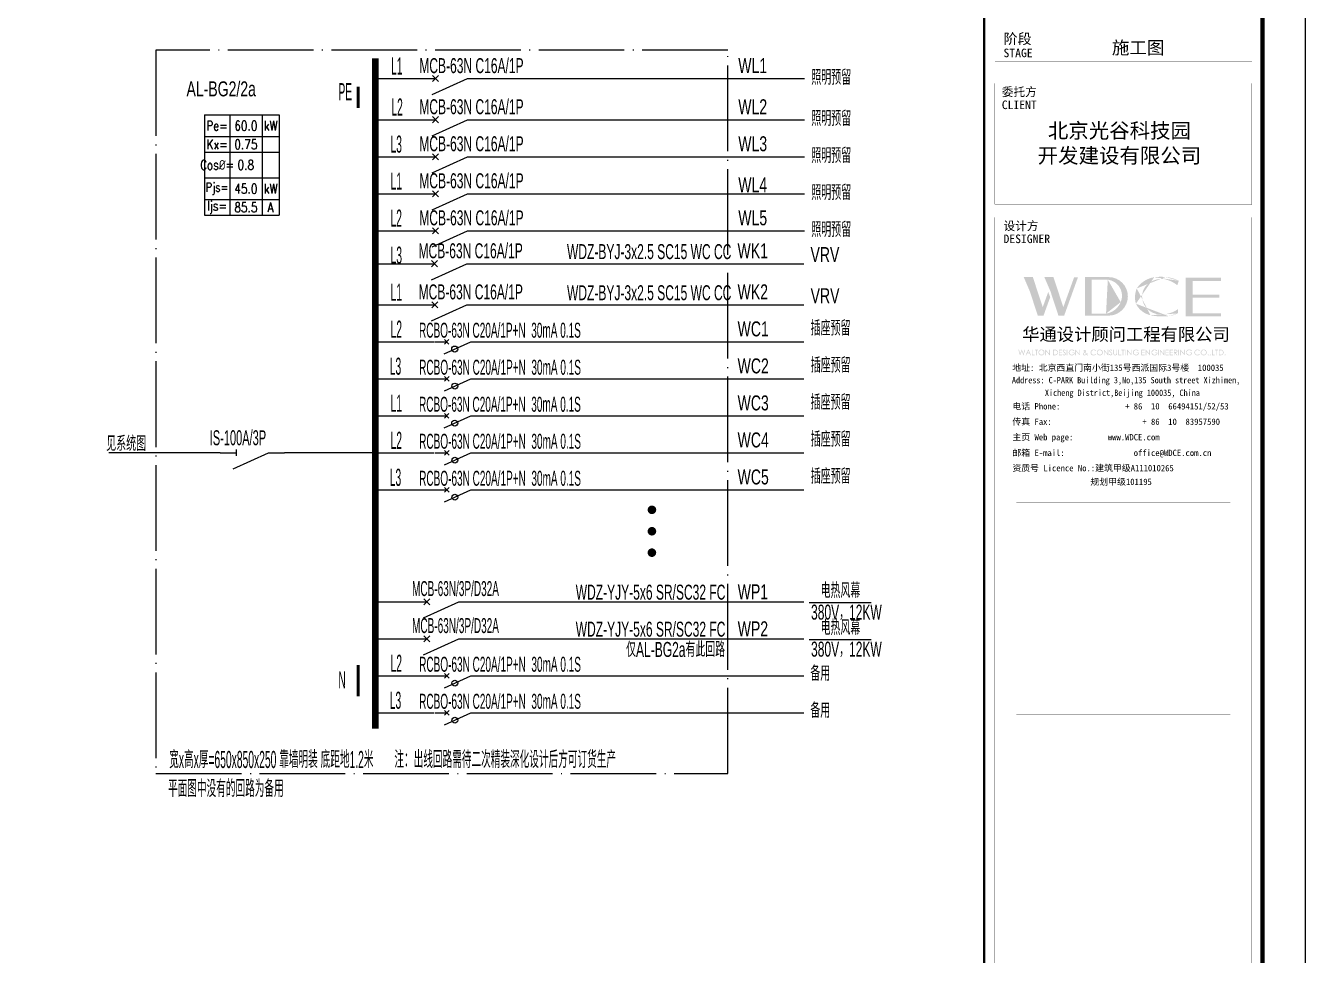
# Model space of a CAD drawing. Extents: x -292644 to 263613, y -713695 to 491457.
# Drawn here: x 176694 to 206579, y -236743 to -215043 of the extents above; entities that cross this region are included whole.
import ezdxf
from ezdxf.enums import TextEntityAlignment as Align

# ---------------------------------------------------------------- set-up
doc = ezdxf.new("R2010")
doc.units = 0
doc.header["$LTSCALE"] = 1000
doc.header["$MEASUREMENT"] = 0
doc.linetypes.add('CONTINOUS', pattern=[0])
doc.linetypes.add('DOTE', pattern=[2.42, 2, -0.2, 0.02, -0.2])
doc.layers.get('0').update_dxf_attribs({"linetype": 'CONTINUOUS'})
doc.layers.get('Defpoints').update_dxf_attribs({"linetype": 'CONTINUOUS'})
for name, color, linetype in [('D-TEXT', 7, 'CONTINUOUS'), ('DQ', 7, 'CONTINOUS'), ('ELEMENT', 3, 'CONTINUOUS'), ('SHEET_LINE', 6, 'CONTINUOUS'), ('SHEET_TEXT', 7, 'CONTINUOUS'), ('SIG_TEXT', 7, 'CONTINUOUS'), ('TEL_TEXT', 3, 'CONTINUOUS'), ('TEL_TITLE', 7, 'CONTINUOUS'), ('TERM', 2, 'CONTINUOUS'), ('WIRE-照明', 1, 'CONTINUOUS'), ('字', 7, 'CONTINUOUS')]:
    doc.layers.add(name, color=color, linetype=linetype)
doc.styles.add('_COMPLEX', font='ros.shx', dxfattribs={"width": 0.6, "bigfont": 'jd.shx'})
doc.styles.add('_HZTXT', font='ROS', dxfattribs={"width": 0.8, "bigfont": 'JD'})
doc.styles.add('_TEL_DIM', font='SIMPLEX', dxfattribs={"width": 0.8, "height": 3.5, "bigfont": 'HZTXT'})
doc.styles.add('B', font='ros.shx', dxfattribs={"width": 0.8, "bigfont": 'jd.shx'})
doc.styles.add('DIM_FONT', font='SIMPLEX', dxfattribs={"width": 0.7, "bigfont": 'GBCBIG'})
doc.styles.get("Standard").update_dxf_attribs({"font": 'gbenor.shx', "bigfont": 'gbcbig.shx'})
doc.styles.add('华文细黑', font='STXIHEI.TTF')

# ---------------------------------------------------------------- blocks, each defined once
blk = doc.blocks.new('A$C69861949')
at = {"ltscale": 0.001}
h = blk.add_hatch(color=1, dxfattribs=at)
edge = h.paths.add_edge_path()
edge.add_line((6.19, 4.5), (5.72, 5.69))
edge.add_line((5.72, 5.69), (4.44, 2.16))
edge.add_line((4.44, 2.16), (2.13, 9.19))
edge.add_line((2.13, 9.19), (0, 9.19))
edge.add_arc((-16.38, 0.19), 18.69, 17.5872, 28.7762, ccw=False)
edge.add_line((1.43, 5.84), (3.29, 0.2))
edge.add_line((3.29, 0.2), (4.63, 0.2))
edge.add_line((4.63, 0.2), (6.19, 4.5))
h = blk.add_hatch(color=256, dxfattribs=at)
edge = h.paths.add_edge_path()
edge.add_line((12.68, 9.16), (11.78, 9.16))
edge.add_line((11.78, 9.16), (9.25, 2.16))
edge.add_line((9.25, 2.16), (6.94, 9.19))
edge.add_line((6.94, 9.19), (4.81, 9.19))
edge.add_arc((-11.57, 0.19), 18.69, 17.5872, 28.7762, ccw=False)
edge.add_line((6.25, 5.84), (8.1, 0.2))
edge.add_line((8.1, 0.2), (9.45, 0.2))
edge.add_line((9.45, 0.2), (12.68, 9.16))
h = blk.add_hatch(color=256, dxfattribs=at)
edge = h.paths.add_edge_path(flags=16)
edge.add_line((15.83, 8.57), (19.63, 8.57))
edge.add_arc((19.17, 4.82), 3.78, -23.1418, 82.9442, ccw=False)
edge.add_arc((18.56, 5.02), 4.42, 278.685, 337.5263, ccw=False)
edge.add_line((19.22, 0.65), (15.83, 0.65))
edge.add_line((15.83, 0.65), (15.83, 8.57))
edge = h.paths.add_edge_path()
edge.add_line((19.82, 9.18), (14.31, 9.18))
edge.add_line((14.31, 9.18), (14.31, 0.18))
edge.add_line((14.31, 0.18), (19.82, 0.18))
edge.add_arc((19.82, 4.68), 4.5, 270, 450)
h = blk.add_hatch(color=256, dxfattribs=at)
edge = h.paths.add_edge_path()
edge.add_arc((32.12, 5.29), 4.85, 246.0393, 272.6902)
edge.add_arc((32.04, 6.93), 6.49, 272.7072, 286.0208)
edge.add_arc((32.38, 6.77), 6.25, 283.4194, 305.53)
edge.add_line((36.01, 1.68), (36.01, 0.69))
edge.add_arc((32.99, 7.2), 7.17, 276.4266, 294.9218, ccw=False)
edge.add_arc((32.35, 12.88), 12.89, 257.7178, 276.4266, ccw=False)
edge.add_arc((30.66, 5.12), 4.95, 205.7856, 257.7178, ccw=False)
edge.add_arc((31.4, 4.47), 5.41, 157.6279, 196.1138, ccw=False)
edge.add_arc((31.4, 3.21), 6.01, 98.7561, 146.4478, ccw=False)
edge.add_arc((31.98, -1.34), 10.59, 83.9971, 98.116, ccw=False)
edge.add_arc((32.42, 0.85), 8.38, 63.158, 85.4353, ccw=False)
edge.add_line((36.21, 8.32), (35.86, 7.28))
edge.add_arc((31.06, 1.12), 7.81, 52.0262, 73.2155)
edge.add_arc((32.2, 4.92), 3.84, 73.2155, 96.604)
edge.add_arc((32.39, 3.31), 5.47, 96.604, 125.55)
edge.add_arc((31.35, 4.76), 3.68, 125.55, 164.03)
edge.add_arc((31.71, 4.66), 4.06, 164.03, 213.6257)
edge.add_arc((31.98, 4.83), 4.37, 213.6257, 245.272)
blk.add_hatch(color=256, dxfattribs=at).paths.add_polyline_path([(45.65, 5.06), (39.44, 5.06), (39.44, 8.3), (46.09, 8.3), (46.09, 9.01), (37.82, 9.01), (37.82, 0), (46.09, 0), (46.09, 0.7), (39.44, 0.7), (39.44, 4.41), (45.65, 4.41)])
blk = doc.blocks.new('A$C51FB5BAD')
at = {"layer": 'SHEET_TEXT'}
h = blk.add_hatch(color=256, dxfattribs=at)
h.paths.add_polyline_path([(-886, -18950), (-883, -18943), (-875, -18940), (-867, -18943), (-864, -18950), (-867, -18958), (-875, -18961), (-883, -18958)])
h.paths.add_polyline_path([(-994, -18829), (-1021, -18829), (-1021, -18959), (-980, -18959), (-972, -18959), (-959, -18957), (-949, -18955), (-941, -18951), (-1009, -18947), (-1009, -18842), (-999, -18842), (-943, -18838), (-954, -18833), (-959, -18832), (-968, -18830), (-980, -18829)])
h.paths.add_polyline_path([(-943, -18838), (-999, -18842), (-997, -18842), (-984, -18842), (-973, -18843), (-964, -18844), (-963, -18844), (-952, -18848), (-943, -18854), (-943, -18854), (-935, -18862), (-930, -18872), (-929, -18874), (-926, -18884), (-925, -18896), (-925, -18896), (-926, -18908), (-929, -18918), (-934, -18927), (-941, -18935), (-949, -18941), (-959, -18944), (-960, -18944), (-968, -18946), (-980, -18946), (-994, -18947), (-1009, -18947), (-941, -18951), (-933, -18946), (-926, -18938), (-919, -18929), (-919, -18928), (-915, -18918), (-913, -18907), (-912, -18896), (-912, -18889), (-914, -18878), (-917, -18868), (-918, -18864), (-924, -18854), (-931, -18846), (-934, -18844)])
h.paths.add_polyline_path([(-1040, -18829), (-1111, -18829), (-1111, -18842), (-1082, -18842), (-1082, -18959), (-1069, -18959), (-1069, -18842), (-1040, -18842)])
h.paths.add_polyline_path([(-1168, -18829), (-1181, -18829), (-1181, -18959), (-1118, -18959), (-1118, -18946), (-1168, -18946)])
h.paths.add_polyline_path([(-1221, -18935), (-1209, -18941), (-1227, -18974), (-1236, -18970)])
h.paths.add_polyline_path([(-1281, -18950), (-1277, -18943), (-1270, -18940), (-1262, -18943), (-1259, -18950), (-1262, -18958), (-1270, -18961), (-1277, -18958)])
h.paths.add_polyline_path([(-1377, -18826), (-1378, -18826), (-1390, -18827), (-1400, -18830), (-1410, -18835), (-1412, -18836), (-1376, -18838), (-1365, -18839), (-1355, -18842), (-1346, -18848), (-1337, -18855), (-1330, -18863), (-1325, -18872), (-1322, -18883), (-1321, -18894), (-1321, -18894), (-1322, -18906), (-1325, -18916), (-1330, -18925), (-1337, -18934), (-1345, -18941), (-1354, -18946), (-1365, -18949), (-1376, -18949), (-1339, -18952), (-1330, -18945), (-1323, -18938), (-1316, -18928), (-1315, -18926), (-1311, -18916), (-1308, -18905), (-1307, -18894), (-1307, -18891), (-1309, -18880), (-1312, -18870), (-1316, -18860), (-1318, -18857), (-1324, -18849), (-1332, -18841), (-1341, -18835), (-1344, -18833), (-1354, -18829), (-1365, -18827)])
h.paths.add_polyline_path([(-1412, -18836), (-1421, -18843), (-1429, -18851), (-1435, -18860), (-1436, -18862), (-1441, -18873), (-1443, -18883), (-1444, -18895), (-1444, -18897), (-1443, -18908), (-1440, -18919), (-1435, -18929), (-1434, -18930), (-1427, -18939), (-1419, -18947), (-1410, -18953), (-1407, -18954), (-1397, -18959), (-1387, -18961), (-1375, -18962), (-1373, -18962), (-1362, -18961), (-1351, -18958), (-1341, -18953), (-1339, -18952), (-1376, -18949), (-1386, -18949), (-1396, -18946), (-1406, -18941), (-1414, -18933), (-1421, -18925), (-1426, -18916), (-1429, -18906), (-1431, -18895), (-1431, -18894), (-1429, -18883), (-1426, -18873), (-1422, -18863), (-1415, -18855), (-1407, -18848), (-1398, -18843), (-1387, -18840), (-1376, -18838)])
h.paths.add_polyline_path([(-1521, -18826), (-1525, -18826), (-1536, -18827), (-1547, -18830), (-1557, -18835), (-1559, -18836), (-1521, -18838), (-1511, -18839), (-1500, -18842), (-1491, -18846), (-1482, -18853), (-1474, -18861), (-1464, -18853), (-1471, -18846), (-1479, -18839), (-1489, -18833), (-1499, -18829), (-1510, -18827)])
h.paths.add_polyline_path([(-1559, -18836), (-1568, -18842), (-1576, -18850), (-1582, -18859), (-1583, -18861), (-1588, -18871), (-1590, -18882), (-1591, -18893), (-1590, -18905), (-1588, -18915), (-1584, -18925), (-1579, -18934), (-1571, -18943), (-1571, -18943), (-1563, -18950), (-1520, -18950), (-1521, -18950), (-1533, -18949), (-1543, -18946), (-1553, -18941), (-1561, -18934), (-1561, -18934), (-1568, -18925), (-1574, -18916), (-1576, -18906), (-1577, -18894), (-1577, -18894), (-1576, -18883), (-1573, -18873), (-1568, -18863), (-1561, -18855), (-1560, -18855), (-1552, -18848), (-1542, -18843), (-1532, -18840), (-1521, -18838)])
h.paths.add_polyline_path([(-1474, -18929), (-1481, -18935), (-1489, -18941), (-1499, -18946), (-1509, -18949), (-1520, -18950), (-1563, -18950), (-1554, -18955), (-1544, -18959), (-1533, -18961), (-1521, -18962), (-1510, -18961), (-1499, -18959), (-1489, -18955), (-1481, -18951), (-1472, -18945), (-1464, -18936)])
h.paths.add_polyline_path([(-1713, -18826), (-1715, -18826), (-1727, -18827), (-1737, -18829), (-1747, -18833), (-1756, -18839), (-1764, -18846), (-1770, -18853), (-1776, -18862), (-1781, -18872), (-1783, -18883), (-1784, -18894), (-1784, -18903), (-1781, -18914), (-1777, -18924), (-1771, -18933), (-1764, -18942), (-1761, -18944), (-1753, -18951), (-1711, -18950), (-1714, -18950), (-1725, -18948), (-1735, -18945), (-1745, -18940), (-1753, -18933), (-1754, -18933), (-1761, -18924), (-1766, -18914), (-1769, -18904), (-1770, -18893), (-1770, -18887), (-1768, -18876), (-1763, -18866), (-1759, -18860), (-1751, -18852), (-1741, -18846), (-1734, -18843), (-1723, -18840), (-1712, -18839), (-1672, -18837), (-1681, -18832), (-1692, -18829), (-1702, -18827)])
h.paths.add_polyline_path([(-1672, -18837), (-1712, -18839), (-1709, -18839), (-1698, -18841), (-1687, -18844), (-1681, -18847), (-1672, -18853), (-1663, -18860), (-1654, -18851), (-1654, -18851), (-1663, -18843)])
h.paths.add_polyline_path([(-1646, -18897), (-1702, -18897), (-1702, -18909), (-1660, -18909), (-1661, -18911), (-1664, -18922), (-1669, -18931), (-1677, -18939), (-1679, -18941), (-1689, -18946), (-1699, -18949), (-1711, -18950), (-1753, -18951), (-1744, -18956), (-1734, -18959), (-1723, -18961), (-1711, -18962), (-1703, -18962), (-1692, -18960), (-1681, -18957), (-1672, -18951), (-1664, -18945), (-1659, -18938), (-1653, -18930), (-1649, -18920), (-1647, -18909)])
h.paths.add_polyline_path([(-1918, -18829), (-1908, -18861), (-1822, -18959), (-1832, -18929)])
h.paths.add_polyline_path([(-1918, -18829), (-1921, -18829), (-1921, -18959), (-1908, -18959), (-1908, -18861)])
h.paths.add_polyline_path([(-1819, -18829), (-1832, -18829), (-1832, -18929), (-1822, -18959), (-1819, -18959)])
h.paths.add_polyline_path([(-1964, -18829), (-1951, -18829), (-1951, -18959), (-1964, -18959)])
h.paths.add_polyline_path([(-2045, -18829), (-2071, -18829), (-2071, -18959), (-2058, -18959), (-2058, -18899), (-2051, -18899), (-2020, -18898), (-2010, -18895), (-2002, -18890), (-2058, -18886), (-2058, -18842), (-2035, -18842), (-2002, -18837), (-2005, -18835), (-2016, -18831), (-2021, -18830), (-2031, -18829)])
h.paths.add_polyline_path([(-2002, -18837), (-2035, -18842), (-2032, -18842), (-2020, -18843), (-2011, -18847), (-2006, -18853), (-2004, -18864), (-2005, -18873), (-2011, -18881), (-2013, -18882), (-2023, -18885), (-2036, -18886), (-2058, -18886), (-2002, -18890), (-1996, -18884), (-1991, -18875), (-1990, -18864), (-1990, -18859), (-1993, -18849), (-1995, -18846)])
h.paths.add_polyline_path([(-2020, -18898), (-2051, -18899), (-2035, -18899), (-2032, -18899)], flags=17)
h.paths.add_polyline_path([(-2051, -18899), (-2004, -18959), (-1988, -18959), (-2035, -18899)])
h.paths.add_polyline_path([(-2094, -18829), (-2169, -18829), (-2169, -18959), (-2095, -18959), (-2095, -18946), (-2156, -18946), (-2156, -18895), (-2095, -18895), (-2095, -18882), (-2156, -18882), (-2156, -18842), (-2094, -18842)])
h.paths.add_polyline_path([(-2191, -18829), (-2265, -18829), (-2265, -18959), (-2192, -18959), (-2192, -18946), (-2252, -18946), (-2252, -18895), (-2192, -18895), (-2192, -18882), (-2252, -18882), (-2252, -18842), (-2191, -18842)])
h.paths.add_polyline_path([(-2396, -18829), (-2386, -18861), (-2300, -18959), (-2310, -18929)])
h.paths.add_polyline_path([(-2396, -18829), (-2399, -18829), (-2399, -18959), (-2386, -18959), (-2386, -18861)])
h.paths.add_polyline_path([(-2297, -18829), (-2310, -18829), (-2310, -18929), (-2300, -18959), (-2297, -18959)])
h.paths.add_polyline_path([(-2442, -18829), (-2429, -18829), (-2429, -18959), (-2442, -18959)])
h.paths.add_polyline_path([(-2523, -18826), (-2525, -18826), (-2536, -18827), (-2547, -18829), (-2557, -18833), (-2566, -18839), (-2574, -18846), (-2580, -18853), (-2586, -18862), (-2590, -18872), (-2593, -18883), (-2594, -18894), (-2593, -18903), (-2591, -18914), (-2587, -18924), (-2581, -18933), (-2574, -18942), (-2571, -18944), (-2563, -18951), (-2520, -18950), (-2524, -18950), (-2535, -18948), (-2545, -18945), (-2554, -18940), (-2563, -18933), (-2563, -18933), (-2571, -18924), (-2576, -18914), (-2579, -18904), (-2580, -18893), (-2580, -18887), (-2577, -18876), (-2572, -18866), (-2568, -18860), (-2560, -18852), (-2551, -18846), (-2544, -18843), (-2533, -18840), (-2522, -18839), (-2482, -18837), (-2491, -18832), (-2501, -18829), (-2512, -18827)])
h.paths.add_polyline_path([(-2482, -18837), (-2522, -18839), (-2519, -18839), (-2508, -18841), (-2497, -18844), (-2491, -18847), (-2482, -18853), (-2473, -18860), (-2463, -18851), (-2463, -18851), (-2472, -18843)])
h.paths.add_polyline_path([(-2455, -18897), (-2511, -18897), (-2511, -18909), (-2470, -18909), (-2470, -18911), (-2474, -18922), (-2479, -18931), (-2487, -18939), (-2489, -18941), (-2498, -18946), (-2509, -18949), (-2520, -18950), (-2563, -18951), (-2554, -18956), (-2544, -18959), (-2533, -18961), (-2521, -18962), (-2513, -18962), (-2501, -18960), (-2491, -18957), (-2482, -18951), (-2474, -18945), (-2468, -18938), (-2463, -18930), (-2459, -18920), (-2456, -18909)])
h.paths.add_polyline_path([(-2728, -18829), (-2718, -18861), (-2632, -18959), (-2642, -18929)])
h.paths.add_polyline_path([(-2728, -18829), (-2731, -18829), (-2731, -18959), (-2718, -18959), (-2718, -18861)])
h.paths.add_polyline_path([(-2629, -18829), (-2642, -18829), (-2642, -18929), (-2632, -18959), (-2629, -18959)])
h.paths.add_polyline_path([(-2753, -18829), (-2828, -18829), (-2828, -18959), (-2754, -18959), (-2754, -18946), (-2815, -18946), (-2815, -18895), (-2754, -18895), (-2754, -18882), (-2815, -18882), (-2815, -18842), (-2753, -18842)])
h.paths.add_polyline_path([(-2956, -18826), (-2958, -18826), (-2969, -18827), (-2980, -18829), (-2990, -18833), (-2999, -18839), (-3007, -18846), (-3013, -18853), (-3019, -18862), (-3023, -18872), (-3026, -18883), (-3027, -18894), (-3026, -18903), (-3024, -18914), (-3020, -18924), (-3014, -18933), (-3007, -18942), (-3004, -18944), (-2996, -18951), (-2953, -18950), (-2957, -18950), (-2968, -18948), (-2978, -18945), (-2988, -18940), (-2996, -18933), (-2996, -18933), (-3004, -18924), (-3009, -18914), (-3012, -18904), (-3013, -18893), (-3013, -18887), (-3010, -18876), (-3005, -18866), (-3001, -18860), (-2994, -18852), (-2984, -18846), (-2977, -18843), (-2966, -18840), (-2955, -18839), (-2915, -18837), (-2924, -18832), (-2934, -18829), (-2945, -18827)])
h.paths.add_polyline_path([(-2915, -18837), (-2955, -18839), (-2952, -18839), (-2941, -18841), (-2930, -18844), (-2924, -18847), (-2915, -18853), (-2906, -18860), (-2896, -18851), (-2897, -18851), (-2905, -18843)])
h.paths.add_polyline_path([(-2888, -18897), (-2945, -18897), (-2945, -18909), (-2903, -18909), (-2903, -18911), (-2907, -18922), (-2912, -18931), (-2920, -18939), (-2922, -18941), (-2932, -18946), (-2942, -18949), (-2953, -18950), (-2996, -18951), (-2987, -18956), (-2977, -18959), (-2966, -18961), (-2954, -18962), (-2946, -18962), (-2934, -18960), (-2924, -18957), (-2915, -18951), (-2907, -18945), (-2901, -18938), (-2896, -18930), (-2892, -18920), (-2889, -18909)])
h.paths.add_polyline_path([(-3161, -18829), (-3151, -18861), (-3065, -18959), (-3075, -18929)])
h.paths.add_polyline_path([(-3161, -18829), (-3164, -18829), (-3164, -18959), (-3151, -18959), (-3151, -18861)])
h.paths.add_polyline_path([(-3062, -18829), (-3075, -18829), (-3075, -18929), (-3065, -18959), (-3062, -18959)])
h.paths.add_polyline_path([(-3207, -18829), (-3194, -18829), (-3194, -18959), (-3207, -18959)])
h.paths.add_polyline_path([(-3224, -18829), (-3295, -18829), (-3295, -18842), (-3266, -18842), (-3266, -18959), (-3253, -18959), (-3253, -18842), (-3224, -18842)])
h.paths.add_polyline_path([(-3352, -18829), (-3365, -18829), (-3365, -18959), (-3302, -18959), (-3302, -18946), (-3352, -18946)])
h.paths.add_polyline_path([(-3398, -18829), (-3410, -18829), (-3410, -18907), (-3411, -18919), (-3412, -18928), (-3412, -18929), (-3417, -18939), (-3418, -18940), (-3427, -18947), (-3429, -18948), (-3440, -18950), (-3468, -18953), (-3459, -18959), (-3450, -18961), (-3439, -18962), (-3436, -18962), (-3425, -18960), (-3415, -18955), (-3415, -18955), (-3407, -18947), (-3401, -18938), (-3400, -18931), (-3398, -18921), (-3398, -18907)])
h.paths.add_polyline_path([(-3470, -18829), (-3483, -18829), (-3483, -18907), (-3483, -18914), (-3482, -18926), (-3481, -18935), (-3479, -18939), (-3473, -18949), (-3468, -18953), (-3440, -18950), (-3444, -18950), (-3455, -18946), (-3457, -18945), (-3465, -18937), (-3466, -18936), (-3470, -18926), (-3470, -18920), (-3470, -18907)])
h.paths.add_polyline_path([(-3547, -18826), (-3550, -18826), (-3561, -18829), (-3570, -18835), (-3571, -18836), (-3577, -18845), (-3579, -18856), (-3579, -18857), (-3576, -18868), (-3576, -18870), (-3569, -18879), (-3569, -18879), (-3562, -18885), (-3552, -18894), (-3546, -18898), (-3537, -18906), (-3531, -18912), (-3528, -18917), (-3525, -18927), (-3526, -18934), (-3532, -18943), (-3538, -18947), (-3549, -18949), (-3575, -18951), (-3567, -18957), (-3558, -18961), (-3547, -18962), (-3541, -18962), (-3531, -18958), (-3522, -18952), (-3518, -18947), (-3513, -18938), (-3511, -18927), (-3513, -18917), (-3518, -18907), (-3523, -18901), (-3530, -18894), (-3540, -18886), (-3545, -18882), (-3555, -18874), (-3561, -18868), (-3562, -18866), (-3565, -18856), (-3565, -18853), (-3560, -18844), (-3558, -18842), (-3548, -18839), (-3521, -18838), (-3529, -18831), (-3536, -18828)])
h.paths.add_polyline_path([(-3521, -18838), (-3548, -18839), (-3544, -18840), (-3534, -18844), (-3531, -18846), (-3524, -18855), (-3513, -18847)], flags=17)
h.paths.add_polyline_path([(-3576, -18928), (-3587, -18935), (-3582, -18943), (-3575, -18951), (-3549, -18949), (-3552, -18949), (-3561, -18946), (-3569, -18939)])
h.paths.add_polyline_path([(-3704, -18829), (-3694, -18861), (-3608, -18959), (-3618, -18929)])
h.paths.add_polyline_path([(-3704, -18829), (-3707, -18829), (-3707, -18959), (-3694, -18959), (-3694, -18861)])
h.paths.add_polyline_path([(-3605, -18829), (-3618, -18829), (-3618, -18929), (-3608, -18959), (-3605, -18959)])
h.paths.add_polyline_path([(-3802, -18826), (-3804, -18826), (-3815, -18827), (-3826, -18830), (-3836, -18835), (-3838, -18836), (-3802, -18838), (-3791, -18839), (-3781, -18842), (-3772, -18848), (-3763, -18855), (-3756, -18863), (-3751, -18872), (-3748, -18883), (-3747, -18894), (-3747, -18894), (-3748, -18906), (-3751, -18916), (-3756, -18925), (-3763, -18934), (-3771, -18941), (-3780, -18946), (-3791, -18949), (-3802, -18949), (-3765, -18952), (-3756, -18945), (-3748, -18938), (-3742, -18928), (-3741, -18926), (-3737, -18916), (-3734, -18905), (-3733, -18894), (-3733, -18891), (-3734, -18880), (-3737, -18870), (-3742, -18860), (-3743, -18857), (-3750, -18849), (-3758, -18841), (-3767, -18835), (-3770, -18833), (-3780, -18829), (-3791, -18827)])
h.paths.add_polyline_path([(-3838, -18836), (-3847, -18843), (-3855, -18851), (-3861, -18860), (-3862, -18862), (-3866, -18873), (-3869, -18883), (-3870, -18895), (-3870, -18897), (-3869, -18908), (-3866, -18919), (-3861, -18929), (-3860, -18930), (-3853, -18939), (-3845, -18947), (-3836, -18953), (-3833, -18954), (-3823, -18959), (-3813, -18961), (-3801, -18962), (-3799, -18962), (-3788, -18961), (-3777, -18958), (-3767, -18953), (-3765, -18952), (-3802, -18949), (-3812, -18949), (-3822, -18946), (-3832, -18941), (-3840, -18933), (-3847, -18925), (-3852, -18916), (-3855, -18906), (-3856, -18895), (-3856, -18894), (-3855, -18883), (-3852, -18873), (-3848, -18863), (-3841, -18855), (-3833, -18848), (-3823, -18843), (-3813, -18840), (-3802, -18838)])
h.paths.add_polyline_path([(-3947, -18826), (-3951, -18826), (-3962, -18827), (-3973, -18830), (-3983, -18835), (-3985, -18836), (-3947, -18838), (-3937, -18839), (-3926, -18842), (-3917, -18846), (-3908, -18853), (-3900, -18861), (-3890, -18853), (-3896, -18846), (-3905, -18839), (-3915, -18833), (-3925, -18829), (-3936, -18827)])
h.paths.add_polyline_path([(-3985, -18836), (-3994, -18842), (-4001, -18850), (-4008, -18859), (-4009, -18861), (-4014, -18871), (-4016, -18882), (-4017, -18893), (-4016, -18905), (-4014, -18915), (-4010, -18925), (-4004, -18934), (-3997, -18943), (-3997, -18943), (-3989, -18950), (-3946, -18950), (-3947, -18950), (-3959, -18949), (-3969, -18946), (-3979, -18941), (-3987, -18934), (-3987, -18934), (-3994, -18925), (-3999, -18916), (-4002, -18906), (-4003, -18894), (-4003, -18894), (-4002, -18883), (-3999, -18873), (-3994, -18863), (-3987, -18855), (-3986, -18855), (-3978, -18848), (-3968, -18843), (-3958, -18840), (-3947, -18838)])
h.paths.add_polyline_path([(-3900, -18929), (-3907, -18935), (-3915, -18941), (-3925, -18946), (-3935, -18949), (-3946, -18950), (-3989, -18950), (-3980, -18955), (-3969, -18959), (-3959, -18961), (-3947, -18962), (-3936, -18961), (-3925, -18959), (-3915, -18955), (-3907, -18951), (-3898, -18945), (-3890, -18936)])
h.paths.add_polyline_path([(-4149, -18834), (-4150, -18834), (-4161, -18836), (-4170, -18840), (-4176, -18847), (-4179, -18857), (-4179, -18859), (-4175, -18870), (-4175, -18870), (-4170, -18878), (-4162, -18888), (-4170, -18894), (-4153, -18898), (-4120, -18933), (-4124, -18935), (-4134, -18942), (-4142, -18946), (-4148, -18948), (-4158, -18950), (-4184, -18954), (-4181, -18956), (-4171, -18961), (-4160, -18962), (-4160, -18962), (-4148, -18961), (-4138, -18958), (-4132, -18955), (-4122, -18949), (-4111, -18942), (-4094, -18940), (-4101, -18933), (-4095, -18928), (-4111, -18924), (-4144, -18890), (-4140, -18887), (-4152, -18881), (-4156, -18875), (-4163, -18865), (-4166, -18858), (-4161, -18849), (-4160, -18849), (-4150, -18846), (-4129, -18841), (-4129, -18841), (-4138, -18836)])
h.paths.add_polyline_path([(-4129, -18841), (-4150, -18846), (-4149, -18846), (-4139, -18849), (-4134, -18857), (-4135, -18863), (-4141, -18871), (-4152, -18881), (-4140, -18887), (-4131, -18879), (-4125, -18871), (-4123, -18868), (-4121, -18857), (-4122, -18850)], flags=17)
h.paths.add_polyline_path([(-4170, -18894), (-4178, -18902), (-4185, -18910), (-4186, -18912), (-4191, -18922), (-4193, -18932), (-4193, -18934), (-4190, -18945), (-4184, -18954), (-4158, -18950), (-4164, -18949), (-4174, -18944), (-4176, -18941), (-4180, -18931), (-4180, -18928), (-4175, -18918), (-4172, -18914), (-4164, -18907), (-4153, -18898)])
h.paths.add_polyline_path([(-4095, -18911), (-4101, -18916), (-4111, -18924), (-4095, -18928), (-4086, -18920)])
h.paths.add_polyline_path([(-4094, -18940), (-4111, -18942), (-4095, -18959), (-4077, -18959), (-4078, -18957), (-4087, -18948)])
h.paths.add_polyline_path([(-4369, -18829), (-4358, -18861), (-4273, -18959), (-4283, -18929)])
h.paths.add_polyline_path([(-4369, -18829), (-4372, -18829), (-4372, -18959), (-4358, -18959), (-4358, -18861)])
h.paths.add_polyline_path([(-4270, -18829), (-4283, -18829), (-4283, -18929), (-4273, -18959), (-4270, -18959)])
h.paths.add_polyline_path([(-4454, -18826), (-4456, -18826), (-4468, -18827), (-4479, -18829), (-4489, -18833), (-4497, -18839), (-4506, -18846), (-4512, -18853), (-4518, -18862), (-4522, -18872), (-4525, -18883), (-4526, -18894), (-4525, -18903), (-4523, -18914), (-4518, -18924), (-4513, -18933), (-4505, -18942), (-4503, -18944), (-4495, -18951), (-4452, -18950), (-4456, -18950), (-4467, -18948), (-4477, -18945), (-4486, -18940), (-4495, -18933), (-4495, -18933), (-4502, -18924), (-4508, -18914), (-4511, -18904), (-4512, -18893), (-4511, -18887), (-4509, -18876), (-4504, -18866), (-4500, -18860), (-4492, -18852), (-4483, -18846), (-4475, -18843), (-4465, -18840), (-4454, -18839), (-4413, -18837), (-4423, -18832), (-4433, -18829), (-4443, -18827)])
h.paths.add_polyline_path([(-4413, -18837), (-4454, -18839), (-4450, -18839), (-4440, -18841), (-4429, -18844), (-4423, -18847), (-4414, -18853), (-4405, -18860), (-4395, -18851), (-4395, -18851), (-4404, -18843)])
h.paths.add_polyline_path([(-4387, -18897), (-4443, -18897), (-4443, -18909), (-4402, -18909), (-4402, -18911), (-4405, -18922), (-4411, -18931), (-4419, -18939), (-4421, -18941), (-4430, -18946), (-4440, -18949), (-4452, -18950), (-4495, -18951), (-4486, -18956), (-4475, -18959), (-4464, -18961), (-4452, -18962), (-4444, -18962), (-4433, -18960), (-4423, -18957), (-4414, -18951), (-4406, -18945), (-4400, -18938), (-4395, -18930), (-4391, -18920), (-4388, -18909)])
h.paths.add_polyline_path([(-4572, -18829), (-4559, -18829), (-4559, -18959), (-4572, -18959)])
h.paths.add_polyline_path([(-4634, -18826), (-4637, -18826), (-4647, -18829), (-4656, -18835), (-4658, -18836), (-4663, -18845), (-4665, -18856), (-4665, -18857), (-4663, -18868), (-4662, -18870), (-4656, -18879), (-4656, -18879), (-4649, -18885), (-4638, -18894), (-4633, -18898), (-4624, -18906), (-4618, -18912), (-4614, -18917), (-4612, -18927), (-4613, -18934), (-4618, -18943), (-4625, -18947), (-4636, -18949), (-4661, -18951), (-4653, -18957), (-4644, -18961), (-4634, -18962), (-4627, -18962), (-4617, -18958), (-4608, -18952), (-4604, -18947), (-4599, -18938), (-4597, -18927), (-4599, -18917), (-4605, -18907), (-4609, -18901), (-4617, -18894), (-4627, -18886), (-4632, -18882), (-4642, -18874), (-4647, -18868), (-4649, -18866), (-4652, -18856), (-4652, -18853), (-4647, -18844), (-4645, -18842), (-4634, -18839), (-4607, -18838), (-4615, -18831), (-4623, -18828)])
h.paths.add_polyline_path([(-4607, -18838), (-4634, -18839), (-4631, -18840), (-4621, -18844), (-4618, -18846), (-4610, -18855), (-4600, -18847)], flags=17)
h.paths.add_polyline_path([(-4662, -18928), (-4673, -18935), (-4669, -18943), (-4661, -18951), (-4636, -18949), (-4639, -18949), (-4647, -18946), (-4655, -18939)])
h.paths.add_polyline_path([(-4682, -18829), (-4757, -18829), (-4757, -18959), (-4683, -18959), (-4683, -18946), (-4744, -18946), (-4744, -18895), (-4683, -18895), (-4683, -18882), (-4744, -18882), (-4744, -18842), (-4682, -18842)])
h.paths.add_polyline_path([(-4864, -18829), (-4891, -18829), (-4891, -18959), (-4850, -18959), (-4842, -18959), (-4830, -18957), (-4820, -18955), (-4811, -18951), (-4879, -18947), (-4879, -18842), (-4870, -18842), (-4813, -18838), (-4824, -18833), (-4829, -18832), (-4839, -18830), (-4850, -18829)])
h.paths.add_polyline_path([(-4813, -18838), (-4870, -18842), (-4867, -18842), (-4854, -18842), (-4843, -18843), (-4834, -18844), (-4833, -18844), (-4823, -18848), (-4813, -18854), (-4813, -18854), (-4805, -18862), (-4800, -18872), (-4799, -18874), (-4796, -18884), (-4795, -18896), (-4795, -18896), (-4796, -18908), (-4799, -18918), (-4804, -18927), (-4811, -18935), (-4819, -18941), (-4830, -18944), (-4830, -18944), (-4839, -18946), (-4850, -18946), (-4864, -18947), (-4879, -18947), (-4811, -18951), (-4804, -18946), (-4796, -18938), (-4790, -18929), (-4789, -18928), (-4785, -18918), (-4783, -18907), (-4782, -18896), (-4782, -18889), (-4784, -18878), (-4787, -18868), (-4789, -18864), (-4794, -18854), (-4801, -18846), (-4804, -18844)])
h.paths.add_polyline_path([(-5067, -18829), (-5057, -18861), (-4971, -18959), (-4981, -18929)])
h.paths.add_polyline_path([(-5067, -18829), (-5070, -18829), (-5070, -18959), (-5057, -18959), (-5057, -18861)])
h.paths.add_polyline_path([(-4968, -18829), (-4981, -18829), (-4981, -18929), (-4971, -18959), (-4968, -18959)])
h.paths.add_polyline_path([(-5165, -18826), (-5167, -18826), (-5178, -18827), (-5189, -18830), (-5199, -18835), (-5201, -18836), (-5165, -18838), (-5154, -18839), (-5144, -18842), (-5134, -18848), (-5125, -18855), (-5119, -18863), (-5114, -18872), (-5110, -18883), (-5109, -18894), (-5109, -18894), (-5110, -18906), (-5114, -18916), (-5118, -18925), (-5125, -18934), (-5133, -18941), (-5143, -18946), (-5153, -18949), (-5165, -18949), (-5128, -18952), (-5119, -18945), (-5111, -18938), (-5105, -18928), (-5104, -18926), (-5099, -18916), (-5097, -18905), (-5096, -18894), (-5096, -18891), (-5097, -18880), (-5100, -18870), (-5105, -18860), (-5106, -18857), (-5113, -18849), (-5121, -18841), (-5130, -18835), (-5133, -18833), (-5143, -18829), (-5154, -18827)])
h.paths.add_polyline_path([(-5201, -18836), (-5210, -18843), (-5217, -18851), (-5224, -18860), (-5225, -18862), (-5229, -18873), (-5232, -18883), (-5233, -18895), (-5232, -18897), (-5231, -18908), (-5228, -18919), (-5223, -18929), (-5222, -18930), (-5216, -18939), (-5208, -18947), (-5198, -18953), (-5196, -18954), (-5186, -18959), (-5175, -18961), (-5164, -18962), (-5161, -18962), (-5150, -18961), (-5140, -18958), (-5130, -18953), (-5128, -18952), (-5165, -18949), (-5175, -18949), (-5185, -18946), (-5194, -18941), (-5203, -18933), (-5210, -18925), (-5215, -18916), (-5218, -18906), (-5219, -18895), (-5219, -18894), (-5218, -18883), (-5215, -18873), (-5210, -18863), (-5203, -18855), (-5195, -18848), (-5186, -18843), (-5176, -18840), (-5165, -18838)])
h.paths.add_polyline_path([(-5246, -18829), (-5317, -18829), (-5317, -18842), (-5288, -18842), (-5288, -18959), (-5275, -18959), (-5275, -18842), (-5246, -18842)])
h.paths.add_polyline_path([(-5374, -18829), (-5387, -18829), (-5387, -18959), (-5324, -18959), (-5324, -18946), (-5374, -18946)])
h.paths.add_polyline_path([(-5468, -18824), (-5470, -18853), (-5448, -18901), (-5492, -18901), (-5442, -18915), (-5421, -18959), (-5408, -18959)])
h.paths.add_polyline_path([(-5468, -18824), (-5471, -18824), (-5532, -18959), (-5518, -18959), (-5498, -18915), (-5442, -18915), (-5492, -18901), (-5470, -18853)])
h.paths.add_polyline_path([(-5545, -18829), (-5558, -18829), (-5585, -18926), (-5585, -18962), (-5583, -18962)])
h.paths.add_polyline_path([(-5622, -18829), (-5623, -18861), (-5585, -18962), (-5585, -18926)])
h.paths.add_polyline_path([(-5622, -18829), (-5625, -18829), (-5662, -18926), (-5665, -18962), (-5663, -18962), (-5623, -18861)])
h.paths.add_polyline_path([(-5688, -18829), (-5702, -18829), (-5665, -18962), (-5662, -18926)])
at = {"layer": 'SHEET_LINE', "const_width": 50}
blk.add_lwpolyline([(-6500, -57400), (0, -57400), (0, -6150), (-6500, -6150)], close=True, dxfattribs=at)
at = {"layer": 'SHEET_LINE', "const_width": 5}
for points in [[(-6250, -12113), (-250, -12113)], [(-250, -15440), (-250, -12613), (-6250, -12613), (-6250, -15440)], [(-6250, -15440), (-250, -15440)], [(-6250, -15740), (-6250, -33443)], [(-6250, -15740), (-250, -15740)], [(-6250, -33443), (-250, -33443), (-250, -15740)], [(-5750, -22389), (-750, -22389)], [(-5750, -27343), (-750, -27343)], [(-5750, -32740), (-750, -32740)]]:
    blk.add_lwpolyline(points, dxfattribs=at)
at = {"layer": 'SHEET_TEXT', "ltscale": 0.001, "xscale": 100, "yscale": 100, "zscale": 100}
blk.add_blockref('A$C69861949', (-5578, -18053), dxfattribs=at)
at = {"layer": 'SHEET_TEXT', "style": '华文细黑'}
for s, height, p in [('阶段', 240, (-6050, -11453)), ('STAGE', 200, (-6050, -11803)), ('委托方', 200, (-6090, -12714)), ('CLIENT', 200, (-6090, -13014))]:
    blk.add_text(s, height=height, dxfattribs=at).set_placement(p, align=Align.TOP_LEFT)
at = {"layer": 'SHEET_TEXT', "color": 6, "style": '华文细黑'}
for s, p in [('设计方', (-6050, -15842)), ('DESIGNER', (-6050, -16142))]:
    blk.add_text(s, height=200, dxfattribs=at).set_placement(p, align=Align.TOP_LEFT)
at = {"layer": 'SHEET_TEXT', "style": '华文细黑'}
for s, height, p in [('华通设计顾问工程有限公司', 296.23, (-5615, -18619)), ('地址: 北京西直门南小街135号西派国际3号楼  100035', 148.12, (-5844, -19325)), ('电话 Phone:               + 86  10  66494151/52/53', 148.12, (-5842, -20225)), ('传真 Fax:                     + 86  10  83957590', 148.12, (-5842, -20584)), ('主页 Web page:        www.WDCE.com', 148.12, (-5842, -20945)), ('邮箱 E-mail:                office@WDCE.com.cn ', 148.12, (-5842, -21312)), ('资质号 Licence No.:建筑甲级A111010265', 148.12, (-5842, -21667)), ('规划甲级101195', 148.1, (-4020, -21987))]:
    blk.add_text(s, height=height, dxfattribs=at).set_placement(p)
at = {"layer": 'SHEET_TEXT', "style": '华文细黑', "width": 0.9}
for s, p in [('Address: C-PARK Building 3,No,135 South street Xizhimen,', (-5853, -19614)), ('Xicheng District,Beijing 100035, China', (-5083, -19909))]:
    blk.add_text(s, height=148.12, dxfattribs=at).set_placement(p)
at = {"layer": '字', "width": 78154.16, "attachment_point": 5, "style": '华文细黑'}
for s, insert, char_height in [('施工图', (-2906, -11797), 300), ('北京光谷科技园\\P开发建设有限公司', (-3343, -14027), 350)]:
    blk.add_mtext(s, dxfattribs=dict(at, insert=insert, char_height=char_height))
blk = doc.blocks.new('M_M19DXM')
for p, q in [((-0.25, -0.2), (0, -0.75)), ((-0.047, -0.203), (0.047, -0.297)), ((-0.047, -0.297), (0.047, -0.203))]:
    blk.add_line(p, q)
for points in [[(0, 0), (0, -0.25)], [(0, -0.75), (0, -1)]]:
    blk.add_lwpolyline(points)
blk.add_circle((-0.151, -0.417), 0.0615)
at = {"style": 'DIM_FONT', "width": 0.8, "flags": 9}
blk.add_attdef('S', (0.25, -0.5), '', height=0.2, dxfattribs=at)
blk = doc.blocks.new('M_M7')
for p, q in [((-0.25, -0.2), (0, -0.75)), ((-0.047, -0.297), (0.047, -0.203)), ((-0.047, -0.203), (0.047, -0.297))]:
    blk.add_line(p, q)
for points in [[(0, 0), (0, -0.25)], [(0, -0.75), (0, -1)]]:
    blk.add_lwpolyline(points)
at = {"width": 0.8, "flags": 9}
blk.add_attdef('S', (0.25, -0.5), '', height=0.2, dxfattribs=at)
blk = doc.blocks.new('M_M8')
for p, q in [((-0.25, -0.2), (0, -0.75)), ((0.05, -0.25), (-0.05, -0.25))]:
    blk.add_line(p, q)
for points in [[(0, 0), (0, -0.25)], [(0, -0.75), (0, -1)]]:
    blk.add_lwpolyline(points)
at = {"style": 'DIM_FONT', "width": 0.8, "flags": 9}
blk.add_attdef('S', (0.25, -0.5), '', height=0.2, dxfattribs=at)
blk = doc.blocks.new('$TelecSys$00000011')
at = {"const_width": 0.5}
blk.add_lwpolyline([(-0.25, 0, 1), (0.25, 0, 1)], format="xyb", close=True, dxfattribs=at)
blk = doc.blocks.new('*T98')
at = {"layer": 'Defpoints', "color": 8, "linetype": 'ByBlock', "lineweight": 0, "transparency": 16777216}
for p, q in [((0, 0), (1749, 0)), ((0, 0), (0, -2340)), ((593, 0), (593, -2340)), ((1346, 0), (1346, -2340)), ((1749, 0), (1749, -2340)), ((0, -510), (1749, -510)), ((0, -870), (1749, -870)), ((0, -1470), (1749, -1470)), ((0, -1980), (1749, -1980)), ((0, -2340), (1749, -2340))]:
    blk.add_line(p, q, dxfattribs=at)
at = {"color": 0, "transparency": 16777216, "attachment_point": 5, "style": '_TEL_DIM'}
for s, insert, char_height, width in [('Pe=', (297, -255), 225, 593.32), ('60.0', (970, -255), 225, 752.36), ('kW', (1547, -255), 225, 402.96), ('Kx=', (297, -690), 225, 593.32), ('0.75', (970, -690), 225, 752.36), ('Cos{\\fISOCPEUR|b0|i0|c0|p34;%%C}=', (297, -1170), 225, 593.32), ('0.8', (970, -1170), 225, 752.36), ('Pjs=', (297, -1725), 210, 593.32), ('45.0', (970, -1725), 225, 752.36), ('kW', (1547, -1725), 225, 402.96), ('Ijs=', (297, -2160), 225, 593.32), ('85.5', (970, -2160), 225, 752.36), ('A', (1547, -2160), 225, 402.96)]:
    blk.add_mtext(s, dxfattribs=dict(at, insert=insert, char_height=char_height, width=width))

msp = doc.modelspace()

# ---------------------------------------------------------------- linework, layer by layer
at = {"linetype": 'DOTE'}
for p, q in [((193095, -215618), (179738, -215618)), ((179738, -215618), (179738, -232495)), ((193095, -232495), (193095, -215618)), ((179738, -232495), (193095, -232495))]:
    msp.add_line(p, q, dxfattribs=at)
at = {"linetype": 'Continuous', "const_width": 72.9}
for points in [[(184460, -216469), (184460, -216966)], [(184460, -229967), (184460, -230694)]]:
    msp.add_lwpolyline(points, dxfattribs=at)
at = {"layer": 'SIG_TEXT'}
for p, q in [((194991, -228505, 0), (196436, -228505, 0)), ((194991, -229369, 0), (196436, -229369, 0))]:
    msp.add_line(p, q, dxfattribs=at)
at = {"layer": 'TEL_TITLE'}
msp.add_lwpolyline([(101479, -262177), (206579, -262177), (206579, -202777), (101479, -202777)], close=True, dxfattribs=at)
at = {"layer": 'TEL_TITLE', "const_width": 100}
msp.add_lwpolyline([(103979, -261177), (205579, -261177), (205579, -203777), (103979, -203777)], close=True, dxfattribs=at)
at = {"layer": 'WIRE-照明'}
for p, q in [((184860, -216279), (186264, -216279)), ((187199, -216279), (194882, -216279)), ((184860, -217238), (186264, -217238)), ((187199, -217238), (194882, -217238)), ((184841, -218102), (186245, -218102)), ((187199, -218102), (194882, -218102)), ((184844, -218966), (186248, -218966)), ((187199, -218966), (194882, -218966)), ((184841, -219830), (186245, -219830)), ((187199, -219830), (194882, -219830)), ((184841, -220599), (186245, -220599)), ((187180, -220599), (194863, -220599)), ((184844, -221558), (186248, -221558)), ((187183, -221558), (194866, -221558)), ((184825, -222422), (186229, -222422)), ((187183, -222422), (194866, -222422)), ((184844, -223286), (186248, -223286)), ((187185, -223286), (194868, -223286)), ((184844, -224151), (186248, -224151)), ((187183, -224151), (194866, -224151)), ((184825, -225015), (186229, -225015)), ((187185, -225015), (194868, -225015)), ((184844, -225879), (186248, -225879)), ((187185, -225879), (194868, -225879)), ((184846, -228491), (185977, -228491)), ((187187, -228491), (194870, -228491)), ((184846, -229355), (185977, -229355)), ((187187, -229355), (194870, -229355)), ((184844, -230219), (186248, -230219)), ((187185, -230219), (194868, -230219)), ((184825, -231084), (186229, -231084)), ((187185, -231084), (194868, -231084))]:
    msp.add_line(p, q, dxfattribs=at)
at = {"layer": 'WIRE-照明', "linetype": 'Continuous'}
for p, q in [((181236, -225011), (178637, -225011)), ((184844, -225011), (182736, -225011))]:
    msp.add_line(p, q, dxfattribs=at)
at = {"layer": 'WIRE-照明', "const_width": 160}
msp.add_lwpolyline([(184862, -215803), (184862, -231453)], dxfattribs=at)

# ---------------------------------------------------------------- block references
for name, p in [('A$C51FB5BAD', (205579, -203777)), ('*T98', (180869, -217124))]:
    msp.add_blockref(name, p)
at = {"layer": 'DQ'}
for name, p, xscale, yscale, zscale, rotation in [('M_M7', (185889, -216279), 1500, 1500, 1500, 90), ('M_M7', (185889, -217238), 1500.000000000001, 1500.000000000001, 1500.000000000001, 89.99999999999999), ('M_M7', (185889, -218102), 1500.000000000001, 1500.000000000001, 1500.000000000001, 89.99999999999999), ('M_M7', (185889, -218966), 1500.000000000001, 1500.000000000001, 1500.000000000001, 89.99999999999999), ('M_M7', (185889, -219830), 1500, 1500, 1500, 90), ('M_M7', (185870, -220599), 1500, 1500, 1500, 90), ('M_M7', (185873, -221558), 1500, 1500, 1500, 90), ('M_M8', (181239, -225011), 1500, 1500, 1500, 90)]:
    msp.add_blockref(name, p, dxfattribs=dict(at, xscale=xscale, yscale=yscale, zscale=zscale, rotation=rotation))
at = {"layer": 'ELEMENT'}
for name, p, xscale, yscale, zscale, rotation in [('M_M19DXM', (186245, -222422), 1124.999999999998, 1124.999999999998, 1124.999999999998, 89.99999999999999), ('M_M19DXM', (186248, -223286), 1125, 1125, 1125, 90), ('M_M19DXM', (186245, -224151), 1125, 1125, 1125, 90), ('M_M19DXM', (186248, -225015), 1125, 1125, 1125, 90), ('M_M19DXM', (186248, -225879), 1125, 1125, 1125, 90), ('M_M7', (185687, -228491), 1500, 1500, 1500, 90), ('M_M7', (185687, -229355), 1500, 1500, 1500, 90), ('M_M19DXM', (186248, -230219), 1125, 1125, 1125, 90), ('M_M19DXM', (186248, -231084), 1125, 1125, 1125, 90)]:
    msp.add_blockref(name, p, dxfattribs=dict(at, xscale=xscale, yscale=yscale, zscale=zscale, rotation=rotation))
at = {"layer": 'TERM', "xscale": 200, "yscale": 200, "zscale": 200}
for p in [(191319, -226344), (191319, -226844), (191319, -227344)]:
    msp.add_blockref('$TelecSys$00000011', p, dxfattribs=at)

# ---------------------------------------------------------------- texts
at = {"layer": 'D-TEXT', "style": '_HZTXT', "width": 0.45}
for s, p in [('L1', (185228, -216184)), ('PE', (183998, -216785)), ('L2', (185235, -217143)), ('L3', (185214, -218008)), ('L1', (185216, -218872)), ('L2', (185214, -219736)), ('L3', (185216, -220600)), ('L1', (185216, -221464)), ('L2', (185216, -222328)), ('L3', (185197, -223192)), ('L1', (185216, -224056)), ('L2', (185216, -224921)), ('L3', (185197, -225785)), ('L2', (185216, -230125)), ('N', (183998, -230513)), ('L3', (185197, -230989)), ('宽x高x厚=650x850x250 靠墙明装 底距地1.2米', (180048, -232371)), ('注：出线回路需待二次精装深化设计后方可订货生产', (185306, -232371)), ('平面图中没有的回路为备用', (180020, -233050))]:
    msp.add_text(s, height=400, dxfattribs=at).set_placement(p)
at = {"layer": 'TEL_TEXT', "ltscale": 2, "style": '_COMPLEX'}
for s, width, p in [('MCB-63N C16A/1P', 0.6, (185888, -216152)), ('WL1', 0.7, (193336, -216152)), ('照明预留', 0.7, (195041, -216425)), ('AL-BG2/2a', 0.7, (180451, -216694)), ('MCB-63N C16A/1P', 0.6, (185888, -217111)), ('照明预留', 0.7, (195041, -217384)), ('MCB-63N C16A/1P', 0.6, (185888, -217975)), ('照明预留', 0.7, (195041, -218249)), ('MCB-63N C16A/1P', 0.6, (185888, -218839)), ('照明预留', 0.7, (195041, -219113)), ('MCB-63N C16A/1P', 0.6, (185888, -219704)), ('照明预留', 0.7, (195041, -219977)), ('MCB-63N C16A/1P', 0.6, (185869, -220473)), ('WDZ-BYJ-3x2.5 SC15 WC CC', 0.6, (189336, -220493)), ('WK1', 0.7, (193318, -220473)), ('VRV', 0.7, (195022, -220562)), ('MCB-63N C16A/1P', 0.6, (185872, -221432)), ('WDZ-BYJ-3x2.5 SC15 WC CC', 0.6, (189336, -221452)), ('WK2', 0.7, (193320, -221432)), ('VRV', 0.7, (195025, -221521)), ('RCBO-63N C20A/1P+N  30mA 0.1S', 0.5, (185881, -222327)), ('WC1', 0.7, (193320, -222296)), ('插座预留', 0.7, (195025, -222278)), ('RCBO-63N C20A/1P+N  30mA 0.1S', 0.5, (185884, -223191)), ('插座预留', 0.7, (195027, -223142)), ('RCBO-63N C20A/1P+N  30mA 0.1S', 0.5, (185881, -224055)), ('插座预留', 0.7, (195025, -224006)), ('RCBO-63N C20A/1P+N  30mA 0.1S', 0.5, (185884, -224919)), ('插座预留', 0.7, (195027, -224871)), ('RCBO-63N C20A/1P+N  30mA 0.1S', 0.5, (185884, -225783)), ('插座预留', 0.7, (195027, -225735)), ('MCB-63N/3P/D32A', 0.5, (185718, -228357)), ('电热风幕', 0.6, (195259, -228402, -124)), ('WDZ-YJY-5x6 SR/SC32 FC', 0.6, (189540, -228441)), ('380V，12KW', 0.6, (195035, -228907, -124)), ('MCB-63N/3P/D32A', 0.5, (185718, -229221)), ('电热风幕', 0.6, (195259, -229266, -124)), ('WDZ-YJY-5x6 SR/SC32 FC', 0.6, (189540, -229305)), ('仅AL-BG2a有此回路', 0.6, (190717, -229778)), ('380V，12KW', 0.6, (195035, -229771, -124)), ('RCBO-63N C20A/1P+N  30mA 0.1S', 0.5, (185884, -230124)), ('备用', 0.7, (195018, -230335)), ('RCBO-63N C20A/1P+N  30mA 0.1S', 0.5, (185884, -230988)), ('备用', 0.7, (195018, -231199))]:
    msp.add_text(s, height=350, dxfattribs=dict(at, width=width)).set_placement(p)
at = {"layer": 'TEL_TEXT', "style": '_COMPLEX', "width": 0.7}
for s, p in [('WL2', (193336, -217111)), ('WL3', (193336, -217975)), ('WL4', (193336, -218934)), ('WL5', (193336, -219703)), ('WC2', (193320, -223160)), ('WC3', (193320, -224024)), ('WC4', (193320, -224888)), ('WC5', (193320, -225752)), ('WP1', (193322, -228431)), ('WP2', (193322, -229296))]:
    msp.add_text(s, height=350, dxfattribs=at).set_placement(p)
at = {"layer": 'TEL_TEXT', "linetype": 'Continuous', "style": 'B', "oblique": 0.7, "width": 0.7}
msp.add_text('见系统图', height=350, dxfattribs=at).set_placement((178575, -224972))
at = {"layer": 'TEL_TEXT', "linetype": 'Continuous', "style": 'B', "width": 0.55}
msp.add_text('IS-100A/3P', height=350, dxfattribs=at).set_placement((180994, -224837))

doc.saveas('drawing.dxf')
